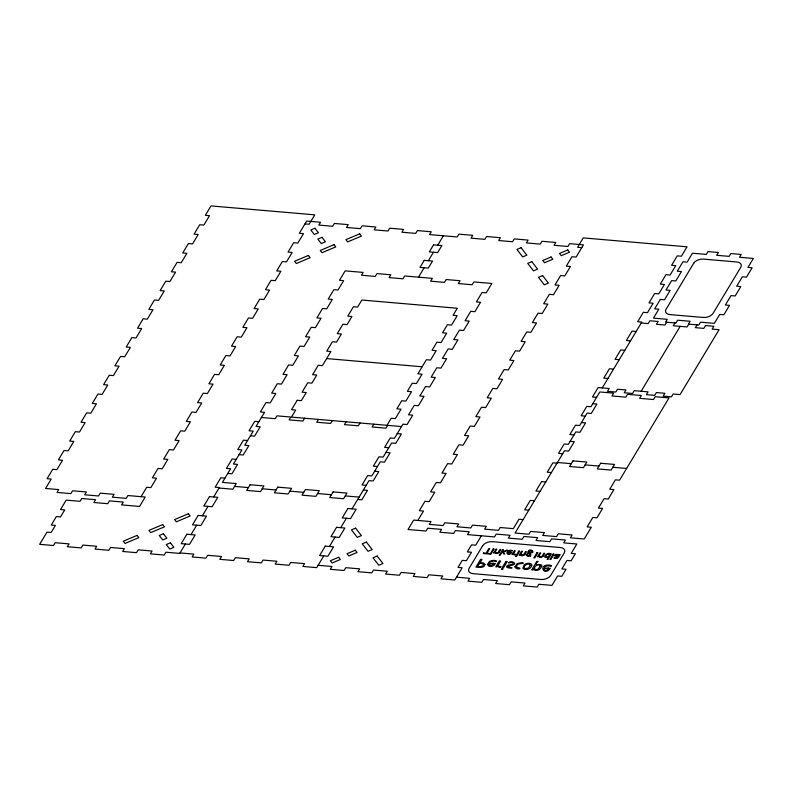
<?xml version="1.0" encoding="UTF-8"?>
<svg xmlns="http://www.w3.org/2000/svg" width="793" height="793" viewBox="0 0 793 793"><rect width="100%" height="100%" fill="white"/><g stroke="black" fill="none" stroke-linecap="round" stroke-linejoin="round"><path stroke-width="1.19" d="M490.094 554.049L491.164 553.593M515.658 556.25L516.739 555.794M550.025 559.204L551.095 558.748M491.264 553.871L490.223 554.248M516.848 556.022L515.827 556.468M551.204 558.976L550.154 559.402M515.351 554.931L515.579 554.366A2.716 1.596 -14.4 0 1 515.232 554.376L515.192 554.376M502.118 551.997L502.633 552.315M502.187 551.878L500.145 555.328L499.273 555.259L502.633 549.668L503.505 549.737L502.643 551.165L503.089 551.67L507.312 550.064L503.456 552.106L504.774 553.99L503.743 553.901L502.653 552.344M141.065 496.666L146.715 487.259L150.868 487.616L156.518 478.209L152.365 477.852L158.015 468.445L162.168 468.802L167.819 459.395L163.675 459.038L169.325 449.631L173.479 449.988L179.129 440.591L174.975 440.234L180.626 430.827L184.779 431.184L190.429 421.777L186.286 421.42L191.936 412.013L196.089 412.37L201.739 402.963L197.586 402.606L203.236 393.199L207.389 393.556L213.039 384.149L208.896 383.792L214.546 374.385L218.699 374.742L224.35 365.335L220.196 364.978L225.846 355.571L230 355.928L235.65 346.531L231.506 346.174L237.157 336.767L241.31 337.124L246.96 327.717L242.807 327.36L248.457 317.953L252.61 318.31L258.26 308.903L254.107 308.546L259.767 299.139L263.92 299.496L269.57 290.089L265.417 289.732L271.067 280.325L275.221 280.682L280.871 271.275L276.717 270.919L282.377 261.512L286.521 261.868L292.181 252.461L288.028 252.105L293.678 242.708L297.831 243.064L303.481 233.657L299.328 233.301L306.683 221.069L320.521 222.258L318.826 225.083L332.663 226.273L334.359 223.448L348.196 224.637L346.501 227.462L360.339 228.642L362.034 225.827L375.872 227.016L374.177 229.831L388.015 231.021L389.71 228.206L403.548 229.395L401.853 232.21L415.691 233.4L417.386 230.585L431.223 231.764L429.528 234.589L457.204 236.968L458.899 234.143L472.747 235.333L471.042 238.158L484.89 239.347L486.585 236.522L500.423 237.712L498.728 240.537L512.565 241.726L514.26 238.901L528.098 240.091L526.403 242.916L540.241 244.105L541.936 241.28L555.774 242.47L554.079 245.295L567.917 246.474L569.612 243.659L583.45 244.849L576.105 257.071L571.951 256.714L566.301 266.121L570.454 266.478L564.794 275.885L560.651 275.528L554.991 284.935L559.144 285.292L553.494 294.699L549.341 294.342L543.691 303.749L547.844 304.106L542.184 313.513L538.041 313.156L532.381 322.563L536.534 322.92L530.884 332.326L526.73 331.97L521.08 341.367L525.234 341.724L519.584 351.13L515.43 350.774L509.77 360.181L513.923 360.537L508.273 369.944L504.12 369.588L498.47 378.995L502.623 379.351L496.973 388.758L492.82 388.401L487.17 397.808L491.313 398.165L485.663 407.572L481.51 407.215L475.859 416.622L480.013 416.979L474.363 426.386L470.209 426.029L464.559 435.436L468.703 435.783L463.053 445.19L458.899 444.833L453.249 454.24L457.402 454.597L451.752 464.004L447.599 463.647L441.949 473.054L446.092 473.411L440.442 482.818L436.289 482.461L430.639 491.868L434.792 492.225L429.142 501.632L424.989 501.275L419.338 510.682L423.492 511.039L417.832 520.446M185.384 543.998L179.733 553.405L165.896 552.215L164.201 555.041L150.363 553.851L152.058 551.026L138.22 549.836L136.525 552.662L122.677 551.472L124.382 548.647L110.534 547.457L108.839 550.283L95.001 549.093L96.696 546.268L82.859 545.078L81.164 547.904L67.326 546.714L69.021 543.889L55.183 542.699L53.488 545.525L39.65 544.335L46.995 532.113L51.148 532.47L55.391 525.412L51.238 525.055L56.323 516.59L60.476 516.947L64.719 509.889L60.565 509.532L66.215 500.125L80.053 501.315L81.748 498.5L95.586 499.679L93.891 502.504L107.729 503.694L109.424 500.869L123.262 502.058L121.567 504.883L139.558 506.43L145.218 497.023L127.911 495.536L126.216 498.361L112.378 497.171L114.073 494.346L100.235 493.157L98.54 495.982L84.702 494.792L86.397 491.967L72.559 490.778L70.864 493.603L57.027 492.413L58.722 489.588L45.578 488.468L51.228 479.061L47.074 478.704L52.725 469.297L56.878 469.654L62.538 460.247L58.385 459.89L64.035 450.483L68.188 450.84L73.838 441.433L69.685 441.077L75.335 431.67L79.488 432.026L85.138 422.619L80.995 422.263L86.645 412.856L90.798 413.212L96.449 403.806L92.295 403.449L97.945 394.042L102.099 394.399L107.749 385.001L103.605 384.645L109.256 375.238L113.409 375.595L119.059 366.188L114.906 365.831L120.556 356.424L124.709 356.781L130.359 347.374L126.216 347.017L131.866 337.61L136.019 337.967L141.669 328.56L137.516 328.203L143.166 318.796L147.32 319.153L152.97 309.746L148.816 309.389L154.476 299.982L158.63 300.339L164.28 290.932L160.127 290.585L165.777 281.178L169.93 281.535L175.58 272.128L171.427 271.771L177.087 262.364L181.23 262.721L186.89 253.314L182.737 252.957L188.387 243.55L192.54 243.907L198.191 234.5L194.037 234.143L199.697 224.736L203.841 225.093L209.501 215.686L205.347 215.329L210.997 205.922L314.791 214.844L309.131 224.25L304.988 223.894M191.034 534.591L196.694 525.184M202.344 515.777L207.994 506.37M213.644 496.963L219.294 487.556L215.151 487.199L220.801 477.802L224.954 478.159M304.621 418.228L302.926 421.053L289.088 419.864L290.783 417.039L276.945 415.849L275.25 418.674L261.412 417.485M318.459 419.418L316.764 422.243L330.602 423.432L332.297 420.607M418.496 277.163L424.156 267.756M428.389 260.709L433.474 252.243M437.716 245.186L443.366 235.779M346.135 421.797L344.44 424.622L358.277 425.811L359.972 422.986M373.81 424.176L372.115 427.001L385.953 428.18L387.658 425.365L401.496 426.555M323.772 555.883L316.704 567.639L302.867 566.45L304.562 563.635L290.724 562.445L289.029 565.26L275.191 564.081L276.886 561.256L263.048 560.066L261.353 562.891L247.515 561.702L249.21 558.877L235.372 557.687L233.677 560.512L219.839 559.323L221.534 556.498L207.697 555.308L205.992 558.133L192.154 556.944L193.849 554.119L180.011 552.929M329.422 546.476L335.072 537.069M340.732 527.662L346.382 518.265M352.033 508.858L368.993 480.637L373.146 480.994L378.796 471.587L374.643 471.23M481.371 535.79L475.721 545.197L471.567 544.841L467.335 551.898L471.488 552.255L466.393 560.72L462.24 560.364L458.007 567.421L462.16 567.768L454.805 580L440.967 578.811L442.663 575.986L428.825 574.806L427.13 577.621L413.292 576.432L414.987 573.617L401.149 572.427L399.454 575.242L385.616 574.053L387.311 571.238L373.473 570.048L371.778 572.863L357.94 571.684L359.635 568.859L345.798 567.669L344.103 570.494L330.265 569.305L331.96 566.48L318.122 565.29M499.283 552.077L500.819 549.509L499.957 549.44L498.44 551.958A1.685 0.991 -14.4 0 1 496.537 552.959M602.264 387.916L641.824 322.067L637.671 321.71L643.331 312.303L647.475 312.66L653.135 303.253L648.981 302.896L654.631 293.499L658.785 293.846L664.435 284.449L660.282 284.092L665.942 274.685L670.085 275.042L675.745 265.635L671.592 265.278L677.242 255.871L681.395 256.228L687.045 246.821L583.261 237.9L577.601 247.307L581.755 247.664M498.728 564.17L500.621 560.998L499.303 560.889L495.764 566.787L496.854 566.876L497.707 565.805A3.648 2.151 -14.4 0 0 499.59 567.332M512.536 550.709C511.525 550.957 502.623 551.363 511.792 552.404C507.798 558.173 503.793 549.777 510.801 550.292A5.184 3.043 -14.4 0 1 512.565 550.689M508.799 562.852C510.514 559.799 518.473 563.496 512.635 565.122A12.351 7.266 -14.4 0 1 510.97 565.419C504.407 566.807 510.642 567.084 512.07 567.887A7.553 4.441 -14.4 0 1 508.739 568.006L506.737 567.183A1.982 1.17 -14.4 0 1 506.608 566.737L506.697 566.4A3.023 1.774 -14.4 0 1 506.955 565.984L507.599 565.449A2.409 1.417 -14.4 0 1 508.016 565.26L508.838 565.012A16.504 9.704 -14.4 0 1 510.771 564.675A14.254 8.376 -14.4 0 0 511.772 564.507L512.893 564.17A1.16 0.684 -14.4 0 0 513.438 563.724A1.497 0.882 -14.4 0 0 513.527 563.516A1.219 0.714 -14.4 0 0 513.477 563.159A1.477 0.872 -14.4 0 0 513.23 562.931L511.852 562.614A5.938 3.489 -14.4 0 0 510.256 562.634A8.773 5.154 -14.4 0 0 508.799 562.842M521.199 553.425L522.438 551.363L521.556 551.294L519.197 555.229L520.426 554.743A2.379 1.398 -14.4 0 0 521.903 555.506M524.004 554.158L525.521 551.631L526.393 551.71L524.847 554.277M666.635 322.226L664.94 325.041L656.485 324.317L658.18 321.492L649.873 320.778L648.178 323.603L641.259 323.009M674.942 322.939L673.247 325.754L687.085 326.944L688.78 324.129M542.362 555.734L543.879 553.207L544.751 553.286L543.205 555.853M641.16 391.256L680.166 326.349M548.042 557.786L547.091 559.362L547.973 559.442L551.333 553.851L550.62 553.792C547.586 551.522 540.112 558.966 548.478 557.172M697.087 324.843L695.392 327.658L703.847 328.381L705.542 325.566L713.849 326.28L712.154 329.095L719.073 329.69L680.067 394.597L673.148 394.002L671.453 396.827L663.146 396.113L664.841 393.288L656.386 392.565L654.691 395.38L646.384 394.666L648.079 391.851L634.241 390.662L632.546 393.477L624.25 392.763L625.945 389.948L617.479 389.214L615.784 392.039L607.488 391.326L609.183 388.511L598.11 387.559L592.46 396.956L596.604 397.313M548.072 557.737L548.439 557.211M533.57 569.116L532.807 569.969L531.716 569.87L536.851 561.345L538.169 561.454C530.12 567.957 548.112 560.562 539.458 569.404M494.852 552.543L493.623 553.038L495.992 549.093L496.864 549.172L495.625 551.234A3.202 1.883 -14.4 0 0 495.318 552.354A1.973 1.16 -14.4 0 0 496.596 552.79M528.673 552.701C537.753 553.91 529.833 546.704 527.86 551.859C529.843 552.463 523.608 555.159 527.682 556.042M500.482 566.43L500.552 566.43A4.064 2.389 -14.4 0 0 501.067 566.41L500.73 567.253A4.302 2.528 -14.4 0 1 500.442 567.263L499.699 567.233M548.399 554.049L546.536 554.733L545.693 556.617A1.576 0.922 -14.4 0 0 546.546 557.132A2.924 1.715 -14.4 0 0 546.883 557.152L547.319 557.142A1.338 0.783 -14.4 0 0 548.231 556.864A3.856 2.27 -14.4 0 0 549.192 555.824M548.33 565.796C544.256 565.746 541.48 569.969 550.382 568.204C544.226 576.977 537.723 564.616 548.905 565.032A7.761 4.56 -14.4 0 1 551.531 565.637L551.026 566.45A7.88 4.639 -14.4 0 0 548.35 565.766M636.174 331.474L632.021 331.117L626.371 340.524L630.524 340.881M624.874 350.288L620.721 349.931L615.061 359.338L619.214 359.695M613.564 369.102L609.411 368.745L603.76 378.152L607.914 378.509M326.647 358.575L422.134 366.772M592.767 403.716L596.911 404.073L591.261 413.48L587.107 413.123L579.653 425.534L575.5 425.177L569.85 434.584L573.993 434.941M585.303 416.127L581.15 415.77L586.8 406.363L590.954 406.72L599.825 391.96L613.663 393.15L611.968 395.965L625.806 397.154L627.511 394.329L641.349 395.519L639.654 398.344L653.491 399.533L655.187 396.708L669.024 397.898L619.561 480.201L615.408 479.844L609.758 489.251L613.911 489.608L608.261 499.015L604.107 498.658L598.457 508.065L602.611 508.422L596.951 517.829L592.797 517.472L587.147 526.879L591.3 527.236L584.233 538.992L570.395 537.803L572.09 534.978L558.252 533.788L556.557 536.613L542.719 535.424L544.414 532.599L530.576 531.409L528.881 534.234L515.044 533.045L564.497 450.741L568.65 451.098L574.301 441.691L570.157 441.334M581.457 422.53L585.611 422.887L579.961 432.284L575.807 431.927L568.343 444.348L564.19 443.991L558.54 453.398L562.693 453.755M258.865 421.717L254.712 421.361L249.061 430.768L253.215 431.124L244.74 445.23L248.883 445.587L243.233 454.994L239.08 454.637M397.253 433.602L401.407 433.959L395.757 443.366L391.603 443.009L383.118 457.125L378.975 456.768L373.315 466.175L377.468 466.532M250.39 435.823L254.543 436.18L260.193 426.783L256.04 426.426L264.515 412.31L260.372 411.954L266.022 402.547L270.175 402.903L275.825 393.497L271.672 393.14L277.322 383.733L281.475 384.09L287.125 374.692L282.982 374.336L288.632 364.929L292.786 365.286L298.436 355.879L294.282 355.522L299.932 346.115L304.086 346.472L309.736 337.065L305.583 336.708L311.243 327.301L315.396 327.658L321.046 318.251L316.893 317.894L322.543 308.487L326.696 308.844L332.346 299.437L328.193 299.08L333.853 289.673L337.996 290.03L343.656 280.633L339.503 280.276L345.153 270.869L363.144 272.415L361.449 275.23L375.287 276.42L376.982 273.595L390.82 274.784L389.125 277.609L402.963 278.799L404.658 275.974L432.334 278.353L430.639 281.178L444.476 282.367L446.172 279.542L460.019 280.732L458.314 283.557L472.162 284.746L473.857 281.921L491.848 283.468L486.188 292.875L482.035 292.518L476.385 301.925L480.538 302.282L474.888 311.689L470.735 311.332L465.085 320.739L469.238 321.096L463.578 330.493L459.434 330.136L453.774 339.543L457.928 339.9L452.278 349.307L448.124 348.95L442.474 358.357L446.628 358.714L440.967 368.121L436.824 367.764L431.164 377.171L435.317 377.527L429.667 386.934L425.514 386.578L419.864 395.985L424.017 396.341L418.357 405.748L414.214 405.392L408.554 414.798L412.707 415.155L407.057 424.552L402.903 424.196L394.428 438.311L390.275 437.954L384.625 447.361L388.778 447.718M557.439 462.497L571.277 463.687M585.115 464.876L598.953 466.066M612.791 467.255L626.629 468.445M557.043 463.162L552.89 462.805L547.239 472.212L551.383 472.569M247.565 440.531L243.411 440.174L237.761 449.581L241.905 449.938L233.429 464.044L237.583 464.401L231.933 473.808L227.779 473.451M385.943 452.416L390.097 452.773L384.446 462.18L380.293 461.823L371.818 475.929L367.665 475.572L362.014 484.979L366.168 485.336M545.733 481.975L541.579 481.619L535.929 491.026L540.083 491.382M236.255 459.345L232.101 458.988L226.451 468.395L230.604 468.752L222.407 482.392L236.245 483.571L232.855 489.222L219.017 488.032M534.432 500.779L530.279 500.423L524.629 509.83L528.782 510.186M363.343 490.044L367.486 490.401L361.836 499.808L357.683 499.451M234.55 486.396L248.387 487.586M262.225 488.775L276.063 489.965M289.901 491.154L303.749 492.344M317.587 493.533L331.424 494.723M345.262 495.912L359.1 497.102M523.122 519.593L518.969 519.237L513.319 528.644L500.175 527.514L498.48 530.339L484.642 529.149L486.337 526.324L472.499 525.135L470.804 527.96L456.966 526.77L458.661 523.945L444.823 522.765L443.128 525.581L429.281 524.391L430.986 521.576L413.678 520.089L408.028 529.496L426.019 531.032L427.714 528.217L441.552 529.407L439.857 532.222L453.695 533.411L455.39 530.596L469.228 531.786L467.533 534.601L494.525 536.92L496.22 534.095L510.058 535.285L508.363 538.11L522.2 539.299L523.895 536.474L537.733 537.664L536.038 540.489L549.876 541.678L551.571 538.853L565.409 540.043L563.714 542.868L576.858 543.998L571.208 553.405L575.361 553.762L571.119 560.81L566.965 560.453L561.88 568.918L566.033 569.275L561.791 576.333L557.648 575.976L551.987 585.383L538.843 584.253L537.148 587.078L523.311 585.888L525.006 583.063L511.168 581.874L509.473 584.699L495.635 583.509L497.33 580.684L483.492 579.495L481.797 582.32L467.959 581.13L469.654 578.305L456.5 577.175M528.574 556.042L530.795 555.834L529.783 555.645M528.485 553.266L528.673 553.415A3.341 1.963 -14.4 0 1 529.189 553.435A2.23 1.308 -14.4 0 1 530.804 554.248A2.23 1.308 -14.4 0 1 529.902 555.734M533.461 569.146A3.717 2.181 -14.4 0 0 536.127 570.365A3.588 2.111 -14.4 0 0 539.478 569.414M531.766 565.122A4.054 2.379 -14.4 0 0 529.704 563.407L529.486 563.377A5.799 3.41 -14.4 0 0 529.04 563.327A4.233 2.488 -14.4 0 0 524.599 564.507A5.264 3.093 -14.4 0 0 524.014 565.072L522.884 568.244A3.757 2.201 -14.4 0 0 523.876 569.096L524.837 569.374A5.908 3.469 -14.4 0 0 525.719 569.463L526.879 569.424A3.856 2.27 -14.4 0 0 529.03 568.769L529.268 568.64A4.589 2.696 -14.4 0 0 530.16 568.006L531.062 566.975A8.554 5.026 -14.4 0 0 531.409 566.39L531.657 565.726A5.283 3.103 -14.4 0 0 531.726 565.131M500.373 566.569A3.311 1.943 -14.4 0 1 498.579 564.15M548.389 554.089A1.903 1.12 -14.4 0 1 549.688 554.485A3.182 1.873 -14.4 0 1 549.301 555.615M549.351 555.625A14.433 8.485 -14.4 0 1 549.232 555.824M540.261 557.092A2.379 1.398 -14.4 0 1 538.725 556.329L537.555 556.805L539.914 552.87L540.796 552.939L539.557 555.011A3.202 1.883 -14.4 0 0 539.24 556.131M543.433 555.863A2.557 1.507 -14.4 0 1 540.152 557.281M540.529 556.567A1.973 1.16 -14.4 0 1 539.21 556.151M542.462 555.734A1.685 0.991 -14.4 0 1 540.469 556.736M525.065 554.287A2.557 1.507 -14.4 0 1 521.794 555.705M521.239 553.435A3.202 1.883 -14.4 0 0 520.882 554.555A1.973 1.16 -14.4 0 0 522.171 554.991M524.104 554.158A1.685 0.991 -14.4 0 1 522.101 555.159M514.598 554.981A2.438 1.437 -14.4 0 1 513.358 553.96L512.03 554.614L514.399 550.679L515.281 550.748L514.013 552.87A2.21 1.299 -14.4 0 0 515.113 554.476M496.339 553.316A2.379 1.398 -14.4 0 1 494.792 552.562M499.501 552.087A2.557 1.507 -14.4 0 1 496.22 553.514M514.964 566.856C516.332 570.524 524.411 568.492 516.54 567.292C515.906 562.901 521.625 563.932 523.34 563.169A5.591 3.291 -14.4 0 0 521.279 562.683L517.145 563.615L514.964 566.856M487.447 564.467C488.429 567.976 494.346 566.42 495.397 563.476C486.505 565.25 489.271 561.028 493.355 561.067A7.88 4.639 -14.4 0 1 496.051 561.722L496.517 560.938A7.761 4.56 -14.4 0 0 493.92 560.314L489.588 561.295L487.447 564.467M554.694 555.705L557.856 556.894L556.726 557.895L553.91 557.935L557.043 558.361L558.47 557.37L560.126 554.604L559.491 554.545C558.758 555.259 555.546 553.008 554.694 555.705M502.97 568.809C501.8 567.005 500.353 571.069 502.96 568.898M532.351 551.442C529.764 554.446 526.83 548.915 532.351 551.442M540.231 566.113L538.16 569.096A2.181 1.279 -14.4 0 1 536.554 569.572C530.666 569.562 538.497 561.712 540.231 566.113M555.665 555.635L558.094 556.468L558.5 555.586L557.013 554.783L555.675 555.546M484.959 564.457L484.255 566.004A3.192 1.873 -14.4 0 1 482.223 567.233L475.919 567.154L480.647 559.283L481.995 559.402L480.132 562.495L483.75 563.07L484.959 564.457M530.319 565.3L528.465 568.095L525.234 568.601A2.329 1.368 -14.4 0 1 524.213 567.917C523.677 564.963 529.02 562.356 530.319 565.3M483.512 564.596L482.481 566.123L480.211 566.658A7.464 4.391 -14.4 0 1 479.289 566.618L477.733 566.489L479.666 563.278L482.669 563.704L483.512 564.596M488.805 564.358C490.342 569.037 499.233 560.116 488.805 564.358M507.381 552.999C508.323 556.091 514.439 550.233 507.391 552.939M543.78 569.087C545.326 573.765 554.218 564.844 543.78 569.087M186.88 534.234L181.23 543.641L189.537 544.355L195.187 534.948L186.88 534.234M198.191 515.42L192.54 524.827L200.837 525.541L206.497 516.134L198.191 515.42M209.491 496.606L203.841 506.013L212.147 506.727L217.797 497.32L209.491 496.606M297.216 400.287L291.566 409.694L295.71 410.05L291.477 417.098L386.964 425.306L391.197 418.248L395.35 418.605L401 409.198L396.857 408.841L401.724 400.743L405.877 401.099L411.527 391.692L407.374 391.336L412.241 383.237L416.394 383.594L422.045 374.187L417.891 373.83L426.376 359.725L430.53 360.072L436.18 350.675L432.026 350.318L436.893 342.209L441.047 342.566L446.697 333.159L442.544 332.802L447.411 324.704L451.564 325.061L457.214 315.654L453.071 315.297L457.303 308.249L361.816 300.041L357.584 307.099L353.43 306.742L347.78 316.149L351.923 316.506L347.056 324.605L342.913 324.248L337.253 333.655L341.406 334.012L336.539 342.11L332.386 341.753L326.736 351.16L330.889 351.517L322.404 365.623L318.261 365.266L312.601 374.673L316.754 375.03L311.887 383.138L307.734 382.781L302.083 392.178L306.237 392.535L301.37 400.643L297.216 400.287M250.082 484.761L246.692 490.411L260.53 491.601L263.92 485.95L250.082 484.761M277.758 487.14L274.368 492.79L288.206 493.98L291.606 488.329L277.758 487.14M424.235 260.352L420.003 267.4L428.299 268.113L432.542 261.066L424.235 260.352M433.563 244.829L429.33 251.887L437.627 252.6L441.87 245.543L433.563 244.829M305.444 489.519L302.044 495.159L315.892 496.349L319.282 490.708L305.444 489.519M333.119 491.898L329.729 497.538L343.567 498.728L346.957 493.087L333.119 491.898M325.269 546.119L319.619 555.526L327.925 556.24L333.575 546.833L325.269 546.119M336.579 527.305L330.929 536.712L339.226 537.426L344.876 528.019L336.579 527.305M347.879 508.501L342.229 517.908L350.536 518.622L356.186 509.215L347.879 508.501M482.64 545.792L469.079 568.363A7.633 4.48 -14.4 0 0 473.173 573.666L540.975 579.495A7.633 4.48 -14.4 0 0 550.729 575.381L564.289 552.81A7.633 4.48 -14.4 0 0 560.195 547.507L492.384 541.688A7.633 4.48 -14.4 0 0 482.64 545.792M483.631 552.989L483.304 553.534L489.063 554.029L489.38 553.484L486.961 553.276L489.796 548.568L488.894 548.488L486.059 553.197L483.631 552.989M493.256 548.855L490.887 552.8L491.769 552.87L494.128 548.934L493.256 548.855M660.331 299.427L654.681 308.834L658.824 309.191L653.462 318.122L667.3 319.311L665.605 322.136L675.983 323.029L677.678 320.203L690.128 321.274L688.433 324.099L698.811 324.991L700.506 322.166L714.344 323.356L719.717 314.415L723.87 314.771L729.52 305.364L725.367 305.008L731.027 295.601L735.17 295.958L740.831 286.56L736.677 286.204L742.327 276.797L746.481 277.154L752.131 267.747L747.977 267.39L753.35 258.449L739.512 257.259L741.207 254.444L730.829 253.552L729.134 256.367L716.674 255.296L718.369 252.481L707.99 251.589L706.295 254.414L692.458 253.225L687.095 262.156L682.942 261.799L677.281 271.206L681.435 271.563L675.785 280.97L671.631 280.613L665.981 290.02L670.135 290.377L664.484 299.784L660.331 299.427M505.934 561.454L502.385 567.352L503.704 567.471L507.242 561.573L505.934 561.454M572.972 460.872L569.582 466.512L583.42 467.701L586.81 462.061L572.972 460.872M518.83 551.056L516.461 554.991L517.333 555.07L519.702 551.135L518.83 551.056M693.726 263.217L666.031 309.31A7.633 4.48 -14.4 0 0 670.125 314.613L703.332 317.458A7.633 4.48 -14.4 0 0 713.085 313.354L740.781 267.261A7.633 4.48 -14.4 0 0 736.687 261.968L703.47 259.113A7.633 4.48 -14.4 0 0 693.726 263.217M537.03 552.622L533.867 557.875L534.769 557.955L537.922 552.701L537.03 552.622M600.648 463.251L597.258 468.891L611.096 470.08L614.486 464.43L600.648 463.251M553.187 554.01L550.818 557.945L551.7 558.024L554.059 554.079L553.187 554.01M314.97 228.245L310.826 229.99L314.306 234.48L318.439 232.745L314.97 228.245M321.978 237.325L317.844 239.06L321.314 243.56L325.447 241.815L321.978 237.325M308.388 255.465L294.599 261.274L296.334 263.524L310.122 257.715L308.388 255.465M334.031 244.65L320.253 250.459L321.988 252.709L335.776 246.901L334.031 244.65M359.685 233.836L345.907 239.645L347.641 241.895L361.43 236.086L359.685 233.836M521.06 247.703L516.917 249.438L522.706 256.932L526.839 255.187L521.06 247.703M531.825 261.64L527.692 263.385L533.481 270.879L537.614 269.134L531.825 261.64M551.085 257.001L542.818 260.491L544.553 262.731L552.82 259.252L551.085 257.001M567.778 249.964L559.511 253.453L561.246 255.693L569.513 252.214L567.778 249.964M542.6 275.587L538.467 277.332L544.256 284.826L548.389 283.081L542.6 275.587M137.07 535.404L123.292 541.213L125.026 543.453L138.805 537.644L137.07 535.404M162.724 524.589L148.945 530.398L150.68 532.638L164.458 526.83L162.724 524.589M188.377 513.775L174.599 519.584L176.333 521.824L190.112 516.015L188.377 513.775M163.398 533.739L159.264 535.483L162.743 539.974L166.877 538.229L163.398 533.739M170.416 542.808L166.282 544.553L169.752 549.043L173.885 547.309L170.416 542.808M355.621 528.138L351.477 529.883L357.266 537.367L361.41 535.632L355.621 528.138M366.386 542.085L362.252 543.82L368.041 551.313L372.175 549.569L366.386 542.085M338.631 557.261L330.364 560.75L332.098 562.99L340.366 559.511L338.631 557.261M355.323 550.223L347.056 553.712L348.791 555.952L357.058 552.473L355.323 550.223M377.161 556.022L373.027 557.766L378.816 565.26L382.95 563.516L377.161 556.022M527.89 555.675A1.527 0.892 -14.4 0 0 529.912 554.357A1.527 0.892 -14.4 0 0 527.514 554.168A1.527 0.892 -14.4 0 0 527.89 555.675"/></g></svg>
